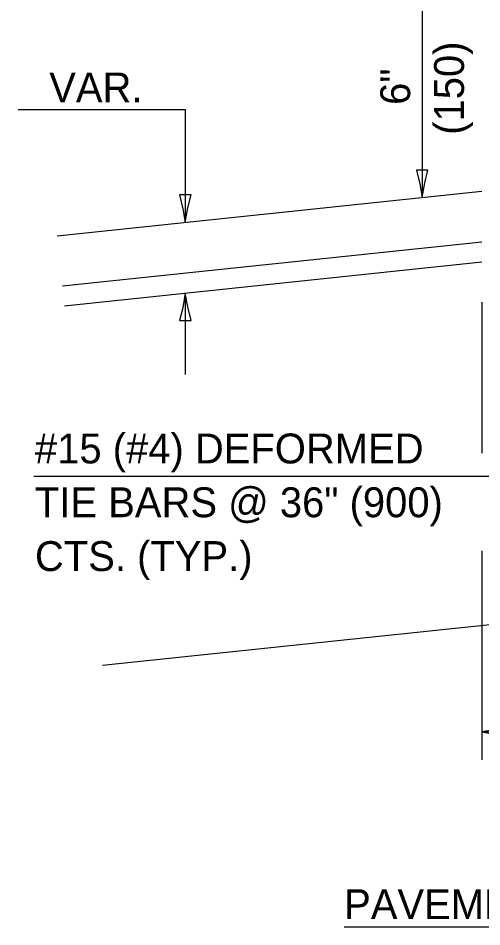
# Model space of a CAD drawing. Extents: x 2261467 to 2262113, y -3123637 to -3123237.
# Drawn here: x 2261519.3 to 2261566.6, y -3123412 to -3123319.3 of the extents above; entities that cross this region are included whole.
import ezdxf

# ---------------------------------------------------------------- set-up
doc = ezdxf.new("R2010")
doc.units = 0
for name, color, linetype in [('RD_Pr_Roadway_Dimensions', 7, 'Continuous'), ('RD_Pr_Roadway_Items', 7, 'Continuous'), ('RD_Pr_Roadway_Notes', 7, 'Continuous')]:
    doc.layers.add(name, color=color, linetype=linetype)

msp = doc.modelspace()

# ---------------------------------------------------------------- linework, layer by layer
at = {"layer": 'RD_Pr_Roadway_Dimensions'}
for p, q in [((2261560.48, -3123316.197), (2261560.48, -3123337.624)), ((2261519.287, -3123328.648), (2261536.334, -3123328.648)), ((2261536.334, -3123328.648), (2261536.334, -3123340.162)), ((2261536.334, -3123347.363), (2261536.334, -3123355.656)), ((2261566.571, -3123348.281), (2261566.571, -3123363.674)), ((2261566.571, -3123373.627), (2261566.571, -3123394.953)), ((2261566.571, -3123392.089), (2261589.277, -3123392.089))]:
    msp.add_line(p, q, dxfattribs=at)
for points in [[(2261561.066, -3123334.826), (2261560.48, -3123334.824), (2261559.895, -3123334.824), (2261560.238, -3123336.225), (2261560.48, -3123337.624), (2261560.752, -3123336.131)], [(2261536.92, -3123337.364), (2261536.334, -3123337.363), (2261535.749, -3123337.363), (2261536.092, -3123338.763), (2261536.334, -3123340.162), (2261536.606, -3123338.67)], [(2261535.749, -3123350.161), (2261536.334, -3123350.163), (2261536.92, -3123350.163), (2261536.577, -3123348.762), (2261536.334, -3123347.363), (2261536.063, -3123348.856)], [(2261569.369, -3123392.674), (2261569.371, -3123392.089), (2261569.371, -3123391.503), (2261567.97, -3123391.846), (2261566.571, -3123392.089), (2261568.064, -3123392.36)]]:
    msp.add_lwpolyline(points, close=True, dxfattribs=at)
at = {"layer": 'RD_Pr_Roadway_Items'}
for p, q in [((2261523.277, -3123341.537), (2261566.571, -3123336.982)), ((2261523.805, -3123346.625), (2261566.571, -3123342.131)), ((2261524.021, -3123348.659), (2261566.571, -3123344.189)), ((2261527.874, -3123385.316), (2261648.249, -3123372.661))]:
    msp.add_line(p, q, dxfattribs=at)
at = {"layer": 'RD_Pr_Roadway_Notes'}
for p, q in [((2261520.871, -3123366.037), (2261575.092, -3123366.037)), ((2261552.538, -3123411.976), (2261593.687, -3123411.976))]:
    msp.add_line(p, q, dxfattribs=at)

# ---------------------------------------------------------------- texts
at = {"layer": 'RD_Pr_Roadway_Dimensions'}
for s, p in [('(150)', (2261564.75, -3123331.233)), ('6"', (2261559.263, -3123328.181))]:
    msp.add_text(s, height=3.048, rotation=90, dxfattribs=at).set_placement(p)
msp.add_text('VAR.', height=3.048, dxfattribs=at).set_placement((2261522.455, -3123327.93))
at = {"layer": 'RD_Pr_Roadway_Notes'}
for s, p in [('#15 (#4) DEFORMED', (2261520.997, -3123364.732)), ('TIE BARS @ 36" (900)', (2261520.997, -3123370.218)), ('CTS. (TYP.)', (2261520.997, -3123375.705)), ('PAVEMENT FABRIC', (2261552.531, -3123411.194))]:
    msp.add_text(s, height=3.048, dxfattribs=at).set_placement(p)

doc.saveas('drawing.dxf')
